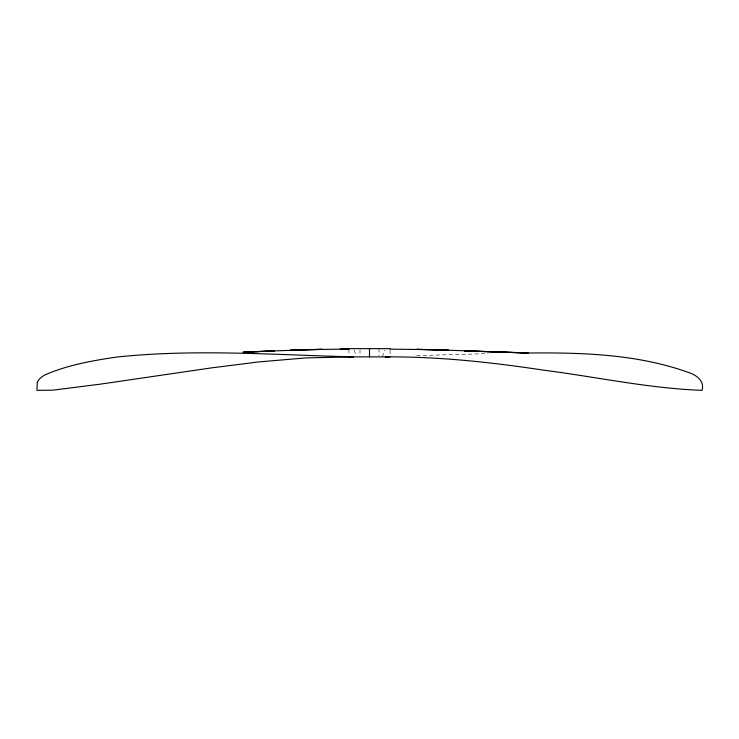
<?xml version="1.0" encoding="UTF-8"?>
<svg xmlns="http://www.w3.org/2000/svg" width="739" height="739" viewBox="0 0 739 739"><rect width="100%" height="100%" fill="white"/><g stroke="black" fill="none" stroke-linecap="round" stroke-linejoin="round"><path stroke-width="0.55" stroke-dasharray="3.69 2.77" d="M382.386 356.882L384.964 349.953M416.648 355.653L488.267 353.602M354.036 349.953L356.244 355.893M390.09 350.24L390.09 355.782M379.005 348.651L379.005 355.856M359.995 349.676L359.995 355.856M348.91 349.131L348.91 354.674"/><path stroke-width="1.11" d="M389.139 356.595L385.333 356.882C438.421 356.512 491.259 362.239 543.692 370.174C596.438 376.918 648.851 388.391 702.05 390.349C704.867 380.927 696.073 374.802 688.406 372.428C635.965 353.621 579.542 352.429 524.468 353.048M258.65 351.524L274.483 350.905L243.944 352.152L306.158 349.686L348.91 349.011L341.15 349.178M242.817 352.124L258.65 351.57M340.042 349.187L348.91 349.141M348.91 348.651L390.09 348.651M348.91 356.882L390.09 356.882M527.858 352.928L432.842 349.686L390.09 349.141M369.5 348.651L369.5 356.882M37.273 382.488L36.95 390.349L52.783 390.183L100.292 384.16L211.142 367.93L258.65 361.934L306.158 357.888L353.667 356.882C274.585 354.932 195.031 348.697 116.125 357.122C91.959 360.752 67.332 365.094 44.83 374.978C41.726 376.733 38.604 379.052 37.273 382.488M306.158 349.658L290.325 350.286L322.167 349.344L306.158 349.658M432.842 349.658L416.833 349.344L448.675 350.286L432.842 349.658M527.858 353.002L464.517 350.896L527.858 353.002"/></g></svg>
